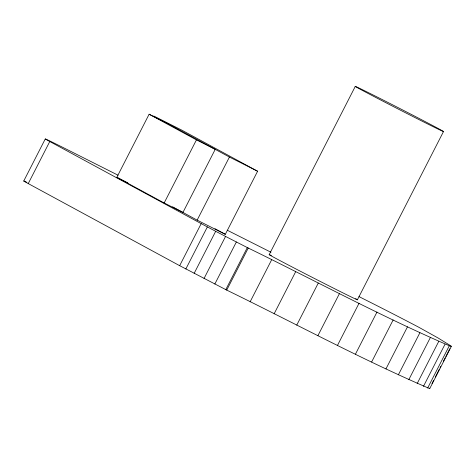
<?xml version="1.0" encoding="UTF-8"?>
<svg xmlns="http://www.w3.org/2000/svg" width="475" height="475" viewBox="0 0 475 475"><rect width="100%" height="100%" fill="white"/><g stroke="black" fill="none" stroke-linecap="round" stroke-linejoin="round"><path stroke-width="0.71" d="M23.75 181.005L45.273 138.943M358.993 296.602L368.927 301.607A47.251 0.576 27.1 0 1 419.241 327.495L438.14 338.028L451.173 346.067L451.25 346.566L429.727 388.627C360.65 358.957 294.316 323.03 226.729 290.106L179.663 265.685L28.245 183.582L49.768 141.52A47.251 0.576 27.1 0 1 68.406 150.189L118.049 175.198M149.126 114.226L196.448 139.882L215.228 149.346L182.946 212.438L164.16 202.973L116.844 177.317L149.126 114.226L167.912 123.69M164.16 202.973L196.448 139.882M197.143 220.133L229.425 157.047L153.716 115.995L181.889 130.186L257.598 171.237L225.316 234.329L197.143 220.133L172.573 206.815M179.663 265.685L201.186 223.624L49.768 141.52M185.844 268.987L207.367 226.925L201.186 223.624M194.162 273.351L215.686 231.295L207.367 226.925M204.048 278.487L225.572 236.425L215.686 231.295M214.837 284.038L236.36 241.977L225.572 236.425M225.791 289.631L247.315 247.57L248.253 248.045C315.839 280.968 382.173 316.896 451.25 346.566M226.729 290.106L248.253 248.045M269.206 254.612L355.3 86.373M250.123 301.839L271.647 259.783M274.117 313.838L295.64 271.777M296.756 325.12L318.28 283.058M317.935 335.623L339.459 293.562M357.396 299.814L443.49 131.569A49.614 0.606 27.1 0 0 379.519 98.194A49.614 0.606 27.1 0 0 375.173 97.149A49.614 0.606 27.1 0 0 443.49 131.569M337.535 345.301L359.058 303.24M355.472 354.107L376.99 312.045M371.634 361.986L393.157 319.93M385.955 368.909L407.479 326.848M398.359 374.834L419.882 332.773M408.779 379.727L430.303 337.666M417.163 383.574L438.686 341.513M423.468 386.347L444.992 344.286M427.666 388.033L449.19 345.972M432.001 383.527L433.681 380.238M435.367 376.954L439.399 369.069M440.076 367.751L440.747 366.439M443.436 361.178L445.117 357.895M445.787 356.582L449.825 348.692M229.425 157.047L257.598 171.237M227.27 230.232L270.958 252.243M116.844 177.317L127.852 182.863M236.36 241.977L247.315 247.57M214.961 228.718L225.316 234.329M429.649 388.122L429.727 388.627M28.245 183.582A47.251 0.576 27.1 0 1 26.843 182.329M355.603 298.656A49.614 0.606 27.1 0 1 312.71 277.59A49.614 0.606 27.1 0 1 271.356 255.538"/></g></svg>
